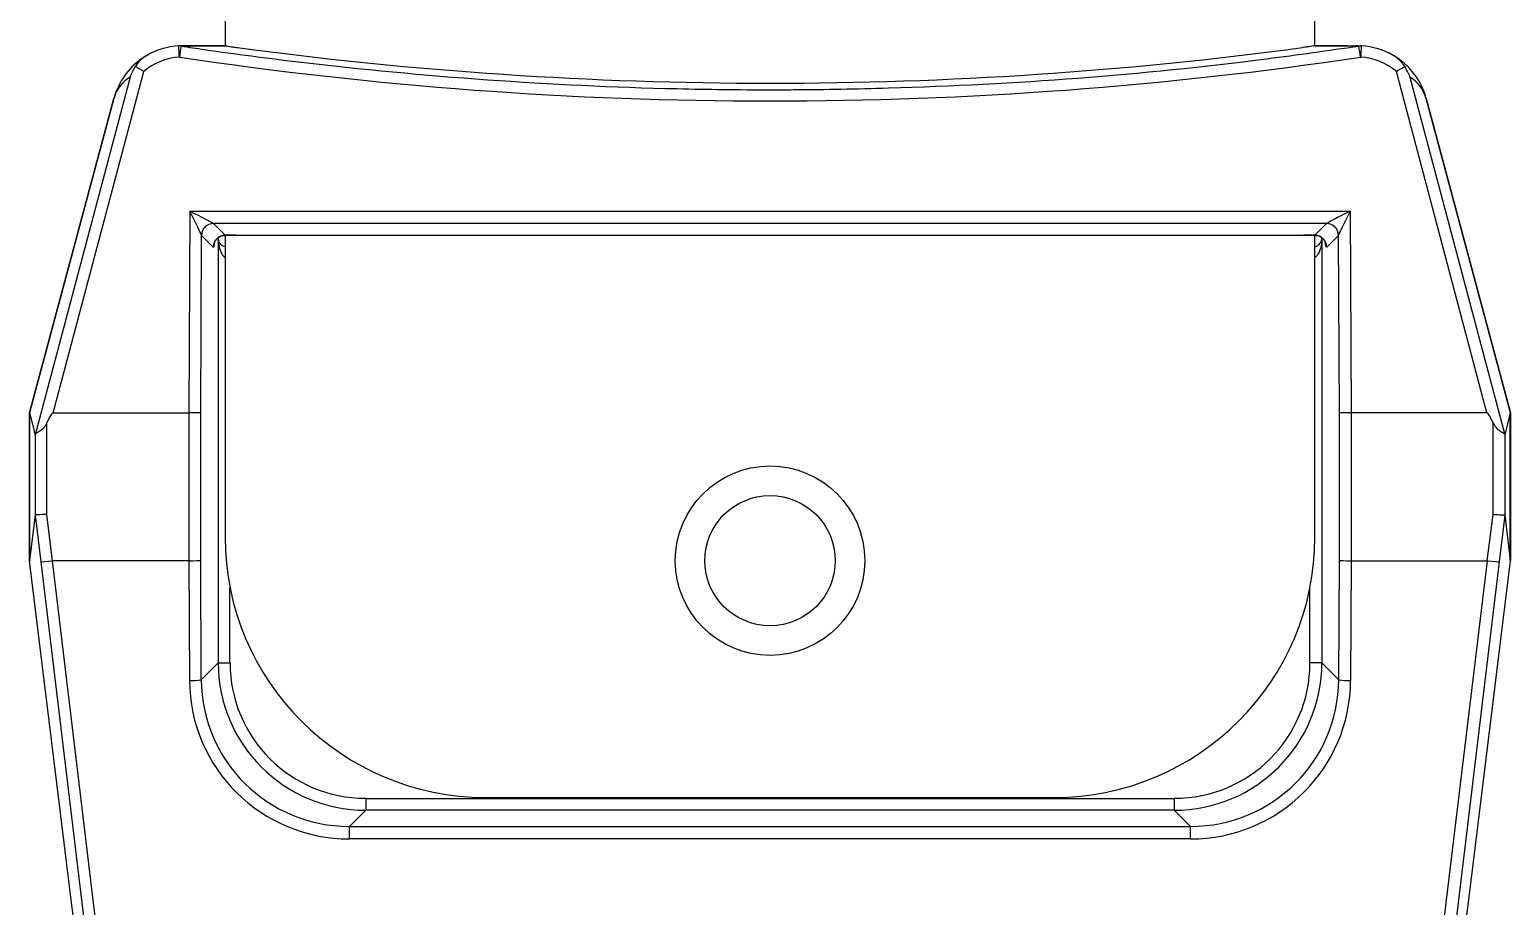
# Model space of a CAD drawing. Extents: x 12.3 to 108.7, y 1.1 to 80.4.
# Drawn here: x 47.12 to 48.37, y 28.437 to 29.178 of the extents above; entities that cross this region are included whole.
import ezdxf

# ---------------------------------------------------------------- set-up
doc = ezdxf.new("R2010")
doc.units = 0
doc.header["$MEASUREMENT"] = 0
doc.layers.add('OBJECT', color=7, linetype='CONTINUOUS')

msp = doc.modelspace()

# ---------------------------------------------------------------- linework, layer by layer
at = {"layer": 'OBJECT'}
for p, q in [((47.2851, 29.2048), (47.2851, 29.1644)), ((48.2051, 29.1644), (48.2051, 29.2053)), ((47.2492, 29.1644), (47.2459, 29.1643)), ((47.2479, 29.1642), (47.2506, 29.1642)), ((47.285, 29.1644), (47.2492, 29.1644)), ((47.2864, 29.1643), (47.2866, 29.1642)), ((48.2038, 29.1643), (48.2036, 29.1642)), ((48.2051, 29.1644), (48.241, 29.1644)), ((48.2422, 29.1642), (48.2395, 29.1642)), ((48.241, 29.1644), (48.2442, 29.1643)), ((47.2049, 29.1379), (47.1249, 28.8358)), ((47.14, 28.8544), (47.2164, 29.1426)), ((48.3502, 28.8544), (48.2738, 29.1426)), ((48.2852, 29.1379), (48.3653, 28.8358)), ((47.1913, 29.1199), (47.1201, 28.8543)), ((47.1201, 28.8544), (47.1912, 29.1199)), ((48.3701, 28.8543), (48.2989, 29.1199)), ((48.2989, 29.1199), (48.3701, 28.8544)), ((47.2553, 29.0247), (47.2545, 28.8544)), ((47.2553, 29.0247), (48.2348, 29.0247)), ((48.2149, 29.0142), (47.2752, 29.0142)), ((47.2851, 29.0043), (47.2752, 29.0142)), ((48.2051, 29.0043), (48.2149, 29.0142)), ((48.2348, 29.0247), (48.2356, 28.8544)), ((47.2645, 28.8541), (47.2652, 29.0043)), ((47.2653, 29.0042), (47.2751, 28.9944)), ((47.2792, 29.0002), (47.2797, 28.9998)), ((47.2795, 28.9994), (47.2792, 29.0002)), ((47.2851, 29.0042), (47.2851, 28.7494)), ((47.2943, 29.0045), (48.1958, 29.0045)), ((47.2943, 29.0045), (47.2943, 29.0044)), ((47.2943, 29.0044), (48.1958, 29.0044)), ((48.1958, 29.0045), (48.1958, 29.0044)), ((48.2051, 28.7494), (48.2051, 29.0043)), ((48.2109, 29.0002), (48.2105, 28.9998)), ((48.2107, 28.9994), (48.2109, 29.0002)), ((48.2249, 29.0042), (48.215, 28.9944)), ((48.2257, 28.8541), (48.225, 29.0043)), ((47.2793, 28.9987), (47.2793, 28.6431)), ((47.2797, 28.9998), (47.2795, 28.9994)), ((48.2105, 28.9998), (48.2107, 28.9994)), ((48.2109, 28.9987), (48.2109, 28.6431)), ((47.1201, 28.8544), (47.1201, 28.7294)), ((47.1201, 28.8544), (47.1201, 28.8544)), ((47.1201, 28.8543), (47.1201, 28.8544)), ((47.1201, 28.8542), (47.1247, 28.8356)), ((47.1201, 28.7297), (47.1201, 28.8542)), ((47.14, 28.8544), (47.2545, 28.8544)), ((47.2545, 28.8544), (47.2545, 28.8544)), ((47.2545, 28.8544), (47.2545, 28.7294)), ((47.2645, 28.7296), (47.2645, 28.8541)), ((48.2257, 28.7296), (48.2257, 28.8541)), ((48.3502, 28.8544), (48.2356, 28.8544)), ((48.2356, 28.8544), (48.2356, 28.7294)), ((48.2356, 28.8544), (48.2356, 28.8544)), ((48.37, 28.8542), (48.3654, 28.8356)), ((48.37, 28.7297), (48.37, 28.8542)), ((48.3701, 28.8544), (48.3701, 28.7294)), ((48.3701, 28.8544), (48.3701, 28.8543)), ((48.3701, 28.8544), (48.3701, 28.8544)), ((47.1347, 28.7685), (47.1347, 28.8461)), ((48.3554, 28.7685), (48.3554, 28.8461)), ((47.1247, 28.8356), (47.1247, 28.7679)), ((48.3654, 28.8356), (48.3654, 28.7679)), ((47.1247, 28.7679), (47.1201, 28.7297)), ((47.1247, 28.7679), (47.1296, 28.7284)), ((47.1395, 28.7294), (47.1347, 28.7685)), ((48.3506, 28.7294), (48.3554, 28.7685)), ((48.3654, 28.7679), (48.3606, 28.7284)), ((48.3654, 28.7679), (48.37, 28.7297)), ((47.1201, 28.7294), (47.1201, 28.7293)), ((47.1555, 28.4407), (47.1201, 28.7293)), ((47.1296, 28.7284), (47.1786, 28.3199)), ((47.2545, 28.7294), (47.1395, 28.7294)), ((47.1885, 28.3206), (47.1395, 28.7294)), ((47.2545, 28.7294), (47.255, 28.6282)), ((47.2545, 28.7294), (47.2545, 28.7294)), ((47.2649, 28.6288), (47.2645, 28.7296)), ((48.2252, 28.6288), (48.2257, 28.7296)), ((48.2356, 28.7294), (48.2352, 28.6282)), ((48.2356, 28.7294), (48.3506, 28.7294)), ((48.2356, 28.7294), (48.2356, 28.7294)), ((48.3016, 28.3206), (48.3507, 28.7294)), ((48.3606, 28.7284), (48.3115, 28.3199)), ((48.3346, 28.4407), (48.3701, 28.7293)), ((48.3701, 28.7294), (48.3701, 28.7293)), ((47.2892, 28.6431), (47.2892, 28.7068)), ((48.2009, 28.6431), (48.2009, 28.7068)), ((47.2793, 28.6431), (47.2649, 28.6288)), ((47.2793, 28.6431), (47.2892, 28.6431)), ((48.2109, 28.6431), (48.2009, 28.6431)), ((48.2109, 28.6431), (48.2252, 28.6288)), ((47.4038, 28.5285), (47.4038, 28.5186)), ((47.4038, 28.5285), (48.0863, 28.5285)), ((47.5051, 28.5294), (47.9851, 28.5294)), ((48.0863, 28.5285), (48.0863, 28.5186)), ((47.3901, 28.5048), (47.4038, 28.5186)), ((48.0863, 28.5186), (47.4038, 28.5186)), ((48.1001, 28.5048), (48.0863, 28.5186)), ((47.3901, 28.4944), (47.3901, 28.5048)), ((47.3901, 28.5048), (48.1001, 28.5048)), ((48.1001, 28.4944), (48.1001, 28.5048)), ((48.1001, 28.4944), (47.3901, 28.4944))]:
    msp.add_line(p, q, dxfattribs=at)
at = {"layer": 'OBJECT', "flags": 128}
for points in [[(48.2051, 29.1644), (48.2049, 29.1644), (48.2048, 29.1644)], [(47.1347, 28.7685), (47.1328, 28.7684), (47.131, 28.7683), (47.1293, 28.7682), (47.1278, 28.7681), (47.1266, 28.768), (47.1256, 28.768), (47.125, 28.7679), (47.1247, 28.7679)], [(48.3554, 28.7685), (48.3573, 28.7684), (48.3591, 28.7683), (48.3608, 28.7682), (48.3623, 28.7681), (48.3636, 28.768), (48.3645, 28.768), (48.3651, 28.7679), (48.3654, 28.7679)]]:
    msp.add_lwpolyline(points, dxfattribs=at)
at = {"layer": 'OBJECT'}
for radius in [0.08, 0.055]:
    msp.add_circle((47.7451, 28.7294), radius, dxfattribs=at)
for centre, radius, start, end in [((47.2492, 29.1044), 0.06, 93.0951, 120.6343), ((46.4562, 29.1144), 0.7913, 2.9299, 3.6148), ((47.2464, 29.1549), 0.0094, 80.7796, 93.0724), ((47.5704, 29.1086), 0.3272, 170.2236, 171.8788), ((47.2492, 29.1555), 0.0089, 80.5378, 89.9905), ((47.285, 29.1544), 0.01, 80.9914, 90), ((47.285, 29.1556), 0.00873, 81.0416, 89.9964), ((47.7451, 32.5044), 3.3716, 262.3396, 277.6604), ((48.2051, 29.1544), 0.01, 96.6949, 99.0086), ((48.2051, 29.1556), 0.00873, 90.0036, 98.9584), ((48.241, 29.1555), 0.0089, 90.0091, 99.4625), ((48.2437, 29.1549), 0.0094, 86.9276, 99.2204), ((47.9195, 29.1086), 0.3274, 8.1219, 9.7757), ((49.0339, 29.1144), 0.7913, 176.3852, 177.0701), ((48.241, 29.1044), 0.06, 59.3657, 86.9049), ((47.2492, 29.1044), 0.06, 122.7683, 161.9826), ((47.2492, 29.1049), 0.05, 93.0951, 131.0152), ((48.241, 29.1049), 0.05, 48.9848, 86.9049), ((48.241, 29.1044), 0.06, 18.0174, 59.3657), ((47.2202, 29.1121), 0.03, 120.6915, 161.9826), ((48.2699, 29.1121), 0.03, 18.0174, 59.3085), ((47.2492, 29.1044), 0.06, 161.9826, 165), ((47.1938, 29.1298), 0.0102, 255.1349, 255.3676), ((47.2202, 29.1121), 0.03, 161.9826, 165), ((47.2064, 29.1183), 0.015, 161.9814, 168.0152), ((48.2838, 29.1183), 0.015, 11.9848, 18.0186), ((48.241, 29.1044), 0.06, 15, 18.0174), ((48.2699, 29.1121), 0.03, 15, 18.0174), ((48.2963, 29.1298), 0.0102, 284.6324, 284.8651), ((47.2753, 29.0042), 0.0101, 90.6416, 179.002), ((47.2753, 29.0041), 0.0101, 90.5083, 179.4925), ((48.2148, 29.0041), 0.0101, 0.5075, 89.4917), ((48.2149, 29.0042), 0.0101, 0.998, 89.3584), ((47.2852, 28.9943), 0.0101, 90.5057, 179.4935), ((48.205, 28.9943), 0.0101, 0.5065, 89.4943), ((47.5051, 28.7494), 0.22, 180, 270), ((47.9851, 28.7494), 0.22, 270, 0), ((47.2569, 28.686), 0.0578, 268.0786, 277.9791), ((48.2332, 28.686), 0.0578, 262.0209, 271.9214)]:
    msp.add_arc(centre, radius, start, end, dxfattribs=at)
for centre, major_axis, ratio, start_param, end_param in [((47.7451, 32.4953), (0, 3.3775), 0.999996, 2.993427, 3.289759), ((47.2553, 29.0241), (-0.0099, 0.0199), 0.010836, 3.250535, 4.734193), ((47.2553, 29.0241), (0.0199, -0.01), 0.021745, 0.098052, 1.58171), ((47.2754, 29.0241), (0, 0.01), 0.174977, 3.000246, 3.054326), ((48.2148, 29.0241), (0, 0.01), 0.174977, 3.228859, 3.282939), ((48.2348, 29.0241), (0.0199, 0.01), 0.021745, 1.559882, 3.043541), ((48.2348, 29.0241), (0.0099, 0.0199), 0.010836, 1.548992, 3.03265), ((47.2654, 29.0241), (0, 0.02), 0.087489, 3.000246, 3.054326), ((47.2848, 29.0005), (-0.004, 0.0117), 0.411517, 1.295645, 1.497694), ((47.2943, 29.0023), (0.025, 0), 0.087489, 1.570796, 1.94873), ((48.1958, 29.0023), (0.025, 0), 0.087489, 1.192863, 1.570796), ((48.2054, 29.0005), (0.004, 0.0117), 0.411517, 4.785491, 4.989143), ((48.2247, 29.0241), (0, 0.02), 0.087489, 3.228859, 3.282939), ((47.2401, 29.3025), (0.1198, 0.4485), 0.013598, 3.110409, 3.116926), ((47.0912, 28.6698), (0.0489, 0.1845), 0.05238, 0.013879, 0.314549), ((47.2545, 28.8541), (0.01, -0.00002), 0.027111, 0.087331, 1.570861), ((48.2356, 28.8541), (0.01, 0.00002), 0.027111, 1.570732, 3.054262), ((48.3989, 28.6698), (-0.0489, 0.1845), 0.05238, 5.968636, 6.269306), ((48.2501, 29.3025), (-0.1198, 0.4485), 0.013598, 3.166259, 3.172777), ((47.1347, 28.8729), (0.01, 0.0374), 0.013598, 3.116926, 3.257527), ((48.3554, 28.8729), (-0.01, 0.0374), 0.013598, 3.025658, 3.166259), ((47.1347, 28.6864), (-0.01, 0.0816), 0.00637, 6.282798, 6.308978), ((48.3554, 28.6864), (0.01, 0.0816), 0.00637, 6.257393, 6.283573), ((47.2401, 27.7514), (-0.1198, 0.9787), 0.00637, 0.025792, 0.038881), ((47.1395, 28.7296), (0.00993, 0.00121), 0.026195, 3.193989, 4.706071), ((47.1628, 28.54), (-0.0233, 0.1894), 0.052407, 6.276733, 6.283087), ((47.2545, 28.7296), (0.01, 0.00002), 0.026383, 4.712328, 6.195858), ((48.2356, 28.7296), (0.01, -0.00002), 0.026383, 3.22892, 4.71245), ((48.3274, 28.54), (0.0233, 0.1894), 0.052407, 0.000098, 0.006453), ((48.3506, 28.7296), (0.00993, -0.00121), 0.026195, 4.718707, 6.230789), ((48.2501, 27.7514), (0.1198, 0.9787), 0.00637, 6.244304, 6.257393), ((47.4047, 28.644), (0.089, 0.089), 0.993631, 2.359993, 3.923193), ((47.4047, 28.644), (-0.0819, -0.0819), 0.992433, 5.501585, 7.064785), ((48.0855, 28.644), (0.089, -0.089), 0.993631, 5.501585, 7.064785), ((48.0855, 28.644), (0.0819, -0.0819), 0.992433, 5.501585, 7.064785), ((47.3905, 28.6292), (0.1299, 0.0387), 0.994537, 2.858136, 4.421336), ((47.3905, 28.6298), (0.1188, 0.0407), 0.993756, 2.817752, 4.380952), ((48.0997, 28.6298), (0.1188, -0.0407), 0.993756, 5.043826, 6.607026), ((48.0997, 28.6292), (0.1299, -0.0387), 0.994537, 5.003442, 6.566642)]:
    msp.add_ellipse(centre, major_axis=major_axis, ratio=ratio, start_param=start_param, end_param=end_param, dxfattribs=at)
for points, knots in [([(47.2479, 29.1642), (47.2545, 29.1632), (47.2875, 29.1583), (47.4265, 29.1402), (47.586, 29.1288), (47.7256, 29.1272), (47.7851, 29.1274), (47.9252, 29.1299), (48.0847, 29.1418), (48.2163, 29.1605), (48.2422, 29.1642)], [0, 0, 0, 0, 0.020047, 0.10024, 0.421356, 0.5, 0.520047, 0.60024, 0.921356, 1, 1, 1, 1]), ([(47.2506, 29.1642), (47.2529, 29.1642), (47.2645, 29.1643), (47.2766, 29.1643), (47.2864, 29.1643)], [0, 0, 0, 0, 0.194244, 1, 1, 1, 1]), ([(47.2864, 29.1643), (47.2881, 29.164), (47.2911, 29.1635), (47.2943, 29.1631), (47.2956, 29.1629)], [0, 0, 0, 0, 0.5646707, 1, 1, 1, 1]), ([(48.2038, 29.1643), (48.2021, 29.164), (48.1991, 29.1635), (48.1959, 29.1631), (48.1945, 29.1629)], [0, 0, 0, 0, 0.5646707, 1, 1, 1, 1]), ([(48.2395, 29.1642), (48.2373, 29.1642), (48.2257, 29.1643), (48.2136, 29.1643), (48.2038, 29.1643)], [0, 0, 0, 0, 0.194244, 1, 1, 1, 1]), ([(47.2186, 29.156), (47.2185, 29.1559), (47.2158, 29.1543), (47.2123, 29.1514), (47.2098, 29.1478), (47.2091, 29.1468)], [0, 0, 0, 0, 0.021177, 0.717113, 1, 1, 1, 1]), ([(48.281, 29.1468), (48.2791, 29.1493), (48.2764, 29.1528), (48.2728, 29.1553), (48.2716, 29.1559), (48.2715, 29.156)], [0, 0, 0, 0, 0.696363, 0.978821, 1, 1, 1, 1]), ([(47.2091, 29.1468), (47.2075, 29.144), (47.2059, 29.1411), (47.2049, 29.138), (47.2049, 29.1379)], [0, 0, 0, 0, 0.980022, 1, 1, 1, 1]), ([(47.2164, 29.1426), (47.2163, 29.1427), (47.2158, 29.143), (47.2142, 29.144), (47.2119, 29.1453), (47.2101, 29.1463), (47.2093, 29.1467), (47.2091, 29.1468)], [0, 0, 0, 0, 0.017184, 0.202284, 0.556607, 0.898384, 1, 1, 1, 1]), ([(48.2738, 29.1426), (48.2738, 29.1427), (48.2744, 29.143), (48.2759, 29.144), (48.2783, 29.1453), (48.2801, 29.1463), (48.2808, 29.1467), (48.281, 29.1468)], [0, 0, 0, 0, 0.017184, 0.202285, 0.556608, 0.898385, 1, 1, 1, 1]), ([(48.2852, 29.1379), (48.2852, 29.138), (48.2843, 29.1411), (48.2826, 29.144), (48.281, 29.1468)], [0, 0, 0, 0, 0.019978, 1, 1, 1, 1]), ([(47.2763, 28.9981), (47.2762, 28.9981), (47.2762, 28.9981), (47.2765, 28.9987), (47.2771, 29), (47.2786, 29.0019), (47.2812, 29.0036), (47.2838, 29.0044), (47.2852, 29.0042), (47.2854, 29.0042)], [0, 0, 0, 0, 0.086963, 0.202813, 0.323621, 0.496532, 0.716045, 0.955337, 1, 1, 1, 1]), ([(47.2792, 29.0002), (47.2792, 28.9998), (47.2793, 28.9993), (47.2793, 28.9988), (47.2793, 28.9987)], [0, 0, 0, 0, 0.913432, 1, 1, 1, 1]), ([(47.2848, 29.0042), (47.2856, 29.0043), (47.2885, 29.0044), (47.2919, 29.0044), (47.2943, 29.0044)], [0, 0, 0, 0, 0.296132, 1, 1, 1, 1]), ([(48.1958, 29.0044), (48.1987, 29.0044), (48.2021, 29.0044), (48.2049, 29.0043), (48.2053, 29.0042)], [0, 0, 0, 0, 0.835433, 1, 1, 1, 1]), ([(48.2055, 29.0041), (48.2061, 29.0041), (48.2077, 29.0041), (48.2101, 29.0029), (48.212, 29.0013), (48.2132, 28.9997), (48.2137, 28.9987), (48.2139, 28.9981), (48.2139, 28.9981), (48.2139, 28.9981)], [0, 0, 0, 0, 0.127016, 0.349007, 0.531168, 0.682743, 0.801354, 0.90547, 1, 1, 1, 1]), ([(48.2109, 29.0002), (48.2109, 28.9998), (48.2109, 28.9993), (48.2109, 28.9988), (48.2109, 28.9987)], [0, 0, 0, 0, 0.913432, 1, 1, 1, 1]), ([(47.2751, 28.9944), (47.2754, 28.9944), (47.2758, 28.9944), (47.2762, 28.9969), (47.2764, 28.9981)], [0, 0, 0, 0, 0.52125, 1, 1, 1, 1]), ([(47.2793, 28.9987), (47.2795, 28.9974), (47.2799, 28.9941), (47.2816, 28.9898), (47.2835, 28.9867), (47.2846, 28.9859), (47.2851, 28.9856)], [0, 0, 0, 0, 0.302683, 0.734361, 0.898342, 1, 1, 1, 1]), ([(47.2851, 28.9946), (47.2846, 28.9947), (47.283, 28.9952), (47.2809, 28.9969), (47.28, 28.9984), (47.2795, 28.9994)], [0, 0, 0, 0, 0.147885, 0.466598, 1, 1, 1, 1]), ([(48.2051, 28.9946), (48.2056, 28.9947), (48.2071, 28.9952), (48.2092, 28.9969), (48.2101, 28.9984), (48.2107, 28.9994)], [0, 0, 0, 0, 0.147887, 0.466599, 1, 1, 1, 1]), ([(48.2109, 28.9987), (48.2107, 28.9974), (48.2102, 28.9941), (48.2086, 28.9898), (48.2066, 28.9867), (48.2055, 28.9859), (48.2051, 28.9856)], [0, 0, 0, 0, 0.302682, 0.73436, 0.89834, 1, 1, 1, 1]), ([(48.215, 28.9944), (48.2148, 28.9944), (48.2143, 28.9944), (48.214, 28.9969), (48.2138, 28.9981)], [0, 0, 0, 0, 0.522643, 1, 1, 1, 1]), ([(47.1347, 28.8461), (47.1339, 28.8446), (47.1326, 28.842), (47.1295, 28.8394), (47.127, 28.8379), (47.1254, 28.8368), (47.125, 28.8361), (47.1249, 28.8358)], [0, 0, 0, 0, 0.2814999, 0.4771474, 0.6724601, 0.8784617, 1, 1, 1, 1]), ([(48.3554, 28.8461), (48.3562, 28.8446), (48.3576, 28.842), (48.3606, 28.8394), (48.3631, 28.8379), (48.3647, 28.8368), (48.3651, 28.8361), (48.3653, 28.8358)], [0, 0, 0, 0, 0.2815, 0.477149, 0.6724591, 0.8784616, 1, 1, 1, 1]), ([(47.2427, 27.7343), (47.242, 27.74), (47.2385, 27.7684), (47.2237, 27.8878), (47.1953, 28.1176), (47.1698, 28.3246), (47.1555, 28.4407)], [0, 0, 0, 0, 0.024147, 0.120738, 0.507103, 1, 1, 1, 1]), ([(48.2474, 27.7343), (48.2481, 27.74), (48.2516, 27.7684), (48.2664, 27.8878), (48.2948, 28.1176), (48.3203, 28.3246), (48.3346, 28.4407)], [0, 0, 0, 0, 0.024147, 0.120738, 0.507103, 1, 1, 1, 1])]:
    msp.add_open_spline(points, degree=3, knots=knots, dxfattribs=at)

doc.saveas('drawing.dxf')
